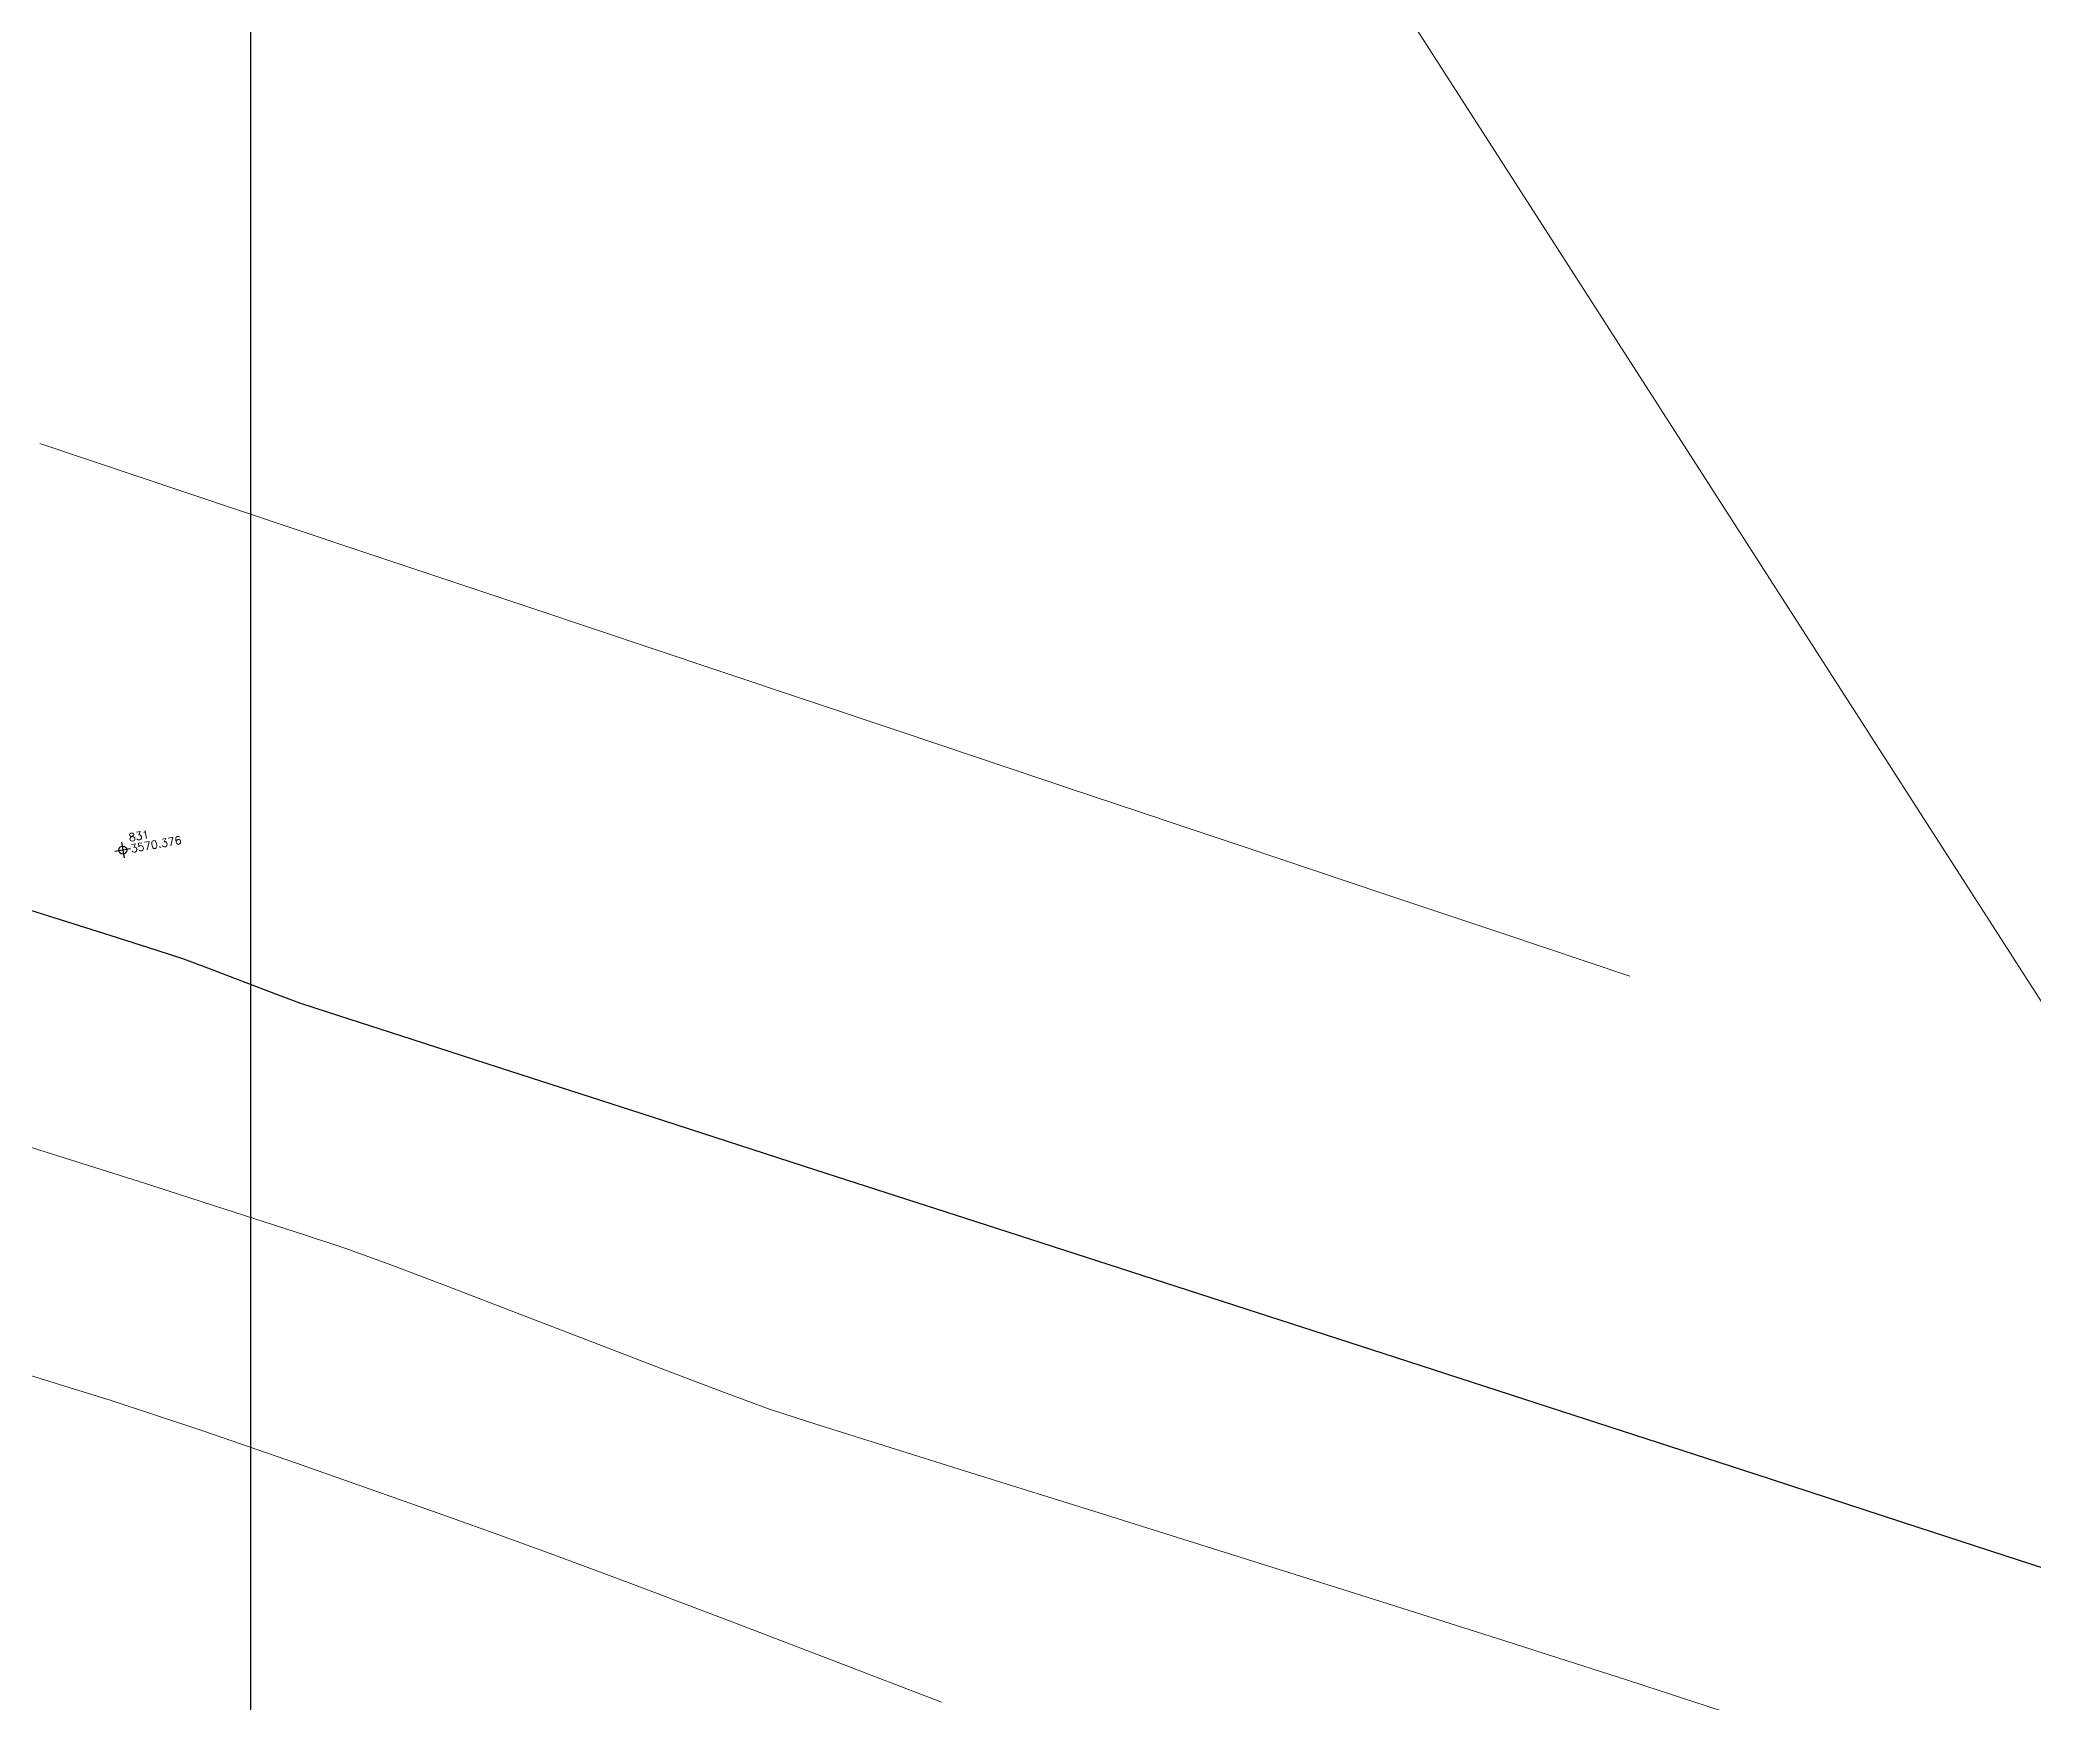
# Model space of a CAD drawing. Header units: millimetres. Extents: x 736950 to 740938, y 8500595 to 8502163.
# Drawn here: x 738197.36 to 738222.28, y 8501357.94 to 8501378.72 of the extents above; entities that cross this region are included whole.
import ezdxf

# ---------------------------------------------------------------- set-up
doc = ezdxf.new("R2010")
doc.units = ezdxf.units.MM
for name, color, linetype, lineweight in [('CONT-MJR', 80, 'Continuous', 30), ('CONT-MNR', 96, 'Continuous', 15), ('pista', 251, 'Continuous', 5), ('saiwite', 5, 'Continuous', 5)]:
    doc.layers.add(name, color=color, linetype=linetype, lineweight=lineweight)
doc.layers.add('Cuadricula Coordenadas', color=5, linetype='Continuous')
doc.styles.add('5mm', font='arial.ttf', dxfattribs={"height": 3})

msp = doc.modelspace()

# ---------------------------------------------------------------- hatches: boundary and pattern name
at = {"layer": 'pista'}
h = msp.add_hatch(dxfattribs=at)
h.set_pattern_fill('HONEY', color=256, scale=3, angle=9.94991650582834, style=0)
h.set_pattern_definition([(9.94991650582834, (1479841.21072825, -18.49207214638591), (0.4979252195647159, 0.4170677100899267), [0.375, -0.75]), (129.9499165058283, (1479841.21072825, -18.49207214638591), (-0.6101538418184378, 0.222682034283025), [0.3749999999999999, -0.7499999999999998]), (69.94991650582834, (1479841.21072825, -18.49207214638591), (-0.112228622253722, 0.6397497443729518), [-0.75, 0.375])])
h.paths.add_polyline_path([(737744.7999806425, 8501250.923935566), (737743.4751223363, 8501250.754223157), (737756.465848178, 8501242.026572531), (737763.5739612179, 8501242.006896213), (737770.002546867, 8501243.455222024), (737769.8468594846, 8501244.342704736), (737763.4750639071, 8501242.907173423), (737756.7405500773, 8501242.925815564)])
h.paths.add_polyline_path([(737794.2809870465, 8501256.017245878), (737809.7820272583, 8501263.709828075), (737823.391616501, 8501273.483615467), (737837.0791595323, 8501280.557800073), (737851.5530432165, 8501285.77819753), (737870.8510758049, 8501293.050216693, -0.9976846880626209), (737871.0089264096, 8501292.63424804), (737865.2748787645, 8501289.581801567, 0.7845063948290762), (737866.1540430214, 8501286.121818589), (737883.2588851704, 8501291.348365877), (737897.4188924351, 8501296.516943583), (737903.2981396064, 8501301.44146652, -0.5512150924587264), (737904.1219025984, 8501301.177325813), (737906.855912117, 8501297.98174819, 0.5618964424650519), (737910.2738656431, 8501298.536066804), (737914.22079628, 8501308.558674501), (737925.6412323939, 8501300.72656757, 0.340189525830376), (737928.7023693406, 8501300.894137181), (737936.9171069289, 8501306.117412793, -0.358727273887905), (737938.1716059428, 8501305.962964654), (737943.1732157968, 8501301.051021611, 0.3417074120720416), (737946.0555081918, 8501300.709858142), (737955.8779356404, 8501307.072689936), (737971.8320576148, 8501314.464803053), (737988.5677626224, 8501323.411181662), (738023.1375471824, 8501336.282937778), (738044.4246208373, 8501357.728329657), (738061.4456776979, 8501362.208386911), (738078.9085143938, 8501363.070318012), (738112.0997810266, 8501372.051506756), (738118.6561313582, 8501373.365123207), (738128.3493353954, 8501376.976906104), (738155.2251721952, 8501366.826195797), (738176.6167526407, 8501363.543890122), (738193.8053773039, 8501353.328603027), (738204.7313956148, 8501340.877429372), (738207.705198212, 8501335.751671141), (738214.35685511, 8501331.742925933), (738229.9282901662, 8501313.374534177), (738233.5603594936, 8501308.186787868), (738234.53883727, 8501308.358438132), (738230.6417003467, 8501313.924784988), (738214.9478837823, 8501332.43754055), (738208.3676942562, 8501336.403214611), (738205.4657963786, 8501341.405035153), (738194.387784551, 8501354.029418997), (738176.9261677533, 8501364.406946706), (738155.4549153853, 8501367.70147717), (738128.3514754312, 8501377.93815071), (738118.4090486554, 8501374.233504975), (738111.8936108743, 8501372.928085677), (738078.7671659255, 8501363.964436961), (738061.3074614278, 8501363.102660457), (738043.958527311, 8501358.536303693), (738022.6381405202, 8501337.057350922), (737988.196920163, 8501324.233464561), (737971.4304040315, 8501315.270615296), (737955.4419368334, 8501307.862588815), (737945.5806043665, 8501301.47455489, -0.3391433520832071), (737943.8038299843, 8501301.693147572), (737938.8116631231, 8501306.59581691, 0.3560082385246841), (737936.4342009705, 8501306.876887502), (737928.158540546, 8501301.61487459, -0.3502196171718997), (737926.1502499409, 8501301.468794718), (737914.5128481541, 8501309.44969617, 0.4302069892023044), (737913.4330382891, 8501309.014522241), (737909.4507249827, 8501298.90206584, -0.5704007069138802), (737907.5397775185, 8501298.566836312), (737904.9064502402, 8501301.644734057, 0.4931454261128044), (737902.7202336333, 8501302.131411942), (737896.9620044216, 8501297.308254998), (737882.9728831241, 8501292.20205278), (737866.0373022418, 8501287.027224885, -0.7384715771871906), (737865.6977918843, 8501288.787355538), (737871.5108758068, 8501291.881875956, 0.9119586051647783), (737870.5337161538, 8501293.892406015), (737851.2416702455, 8501286.62264278), (737836.7183275839, 8501281.384406622), (737822.9200107896, 8501274.252970394), (737809.3164408724, 8501264.483505804), (737793.8201376351, 8501256.79327439), (737778.9884914039, 8501246.402265295), (737769.846859484, 8501244.34270474), (737770.0025468671, 8501243.455222024), (737779.3594973255, 8501245.563292695)])
h.paths.add_polyline_path([(738260.5182952256, 8501271.251537092), (738234.538837269, 8501308.358438132), (738233.56035949, 8501308.186787868), (738259.6897886079, 8501270.86568047), (738269.3749442189, 8501234.589470252), (738274.5057655985, 8501215.583008338), (738279.7983711922, 8501189.602392923), (738280.7089290785, 8501189.641305126), (738275.382018582, 8501215.790318219), (738270.2441657205, 8501234.822827347)])

# ---------------------------------------------------------------- linework, layer by layer
at = {"linetype": 'Continuous', "extrusion": (-0.172787269436437, 0.9849591664230046, 0), "elevation": 8245949.631062787}
msp.add_lwpolyline([(-2196023.644162655, 0), (-2196023.444162655, 0)], dxfattribs=at)
at = {"linetype": 'Continuous', "extrusion": (0.9849591664230046, 0.172787269436437, 0), "elevation": 2196023.544162654}
msp.add_lwpolyline([(8245949.731062786, 0), (8245949.531062788, 0)], dxfattribs=at)
at = {"linetype": 'Continuous'}
msp.add_circle((738198.3988420065, 8501368.586791677), 0.05, dxfattribs=at)
at = {"layer": 'CONT-MJR', "elevation": 3570}
for points in [[(738196.9145121496, 8501367.941550884), (738197.551562277, 8501367.739833334)], [(738197.551562277, 8501367.739833334), (738198.238503206, 8501367.522435842)], [(738198.238503206, 8501367.522435842), (738198.8240426414, 8501367.336016899)], [(738198.8240426414, 8501367.336016899), (738199.1568882891, 8501367.22723499)], [(738199.1568882891, 8501367.22723499), (738199.4567795824, 8501367.115904624)], [(738199.8824192547, 8501366.952534089), (738200.3080109546, 8501366.789014611)], [(738200.9639374671, 8501366.561031688), (738201.8718716982, 8501366.267160043)], [(738201.8718716982, 8501366.267160043), (738203.2465707223, 8501365.822853638)], [(738205.0030442402, 8501365.25534362), (738207.0563019515, 8501364.591861146)], [(738207.0563019515, 8501364.591861146), (738209.3213535572, 8501363.859637363)], [(738211.7132087571, 8501363.085903423), (738214.1468772519, 8501362.297890475)], [(738214.1468772519, 8501362.297890475), (738216.5373687412, 8501361.522829676)], [(738216.5373687412, 8501361.522829676), (738218.7996929265, 8501360.78795217)], [(738218.7996929265, 8501360.78795217), (738220.8488595069, 8501360.120489111)]]:
    msp.add_lwpolyline(points, dxfattribs=at)
at = {"layer": 'CONT-MJR', "extrusion": (-0.3583350155876295, -0.9335930679925881, 0), "elevation": -8201340.121720591}
msp.add_lwpolyline([(-2357159.622348533, 3570), (-2357159.166432902, 3570)], dxfattribs=at)
at = {"layer": 'CONT-MJR', "extrusion": (0.3494016134695292, 0.9369730585800693, 0), "elevation": 8223480.021096783}
msp.add_lwpolyline([(2278717.472336204, 3570.000000000013), (2278717.152425859, 3570.000000000013)], dxfattribs=at)
at = {"layer": 'CONT-MJR', "extrusion": (-0.310166222744941, -0.9506823414096507, 0), "elevation": -8311064.072034474}
msp.add_lwpolyline([(-1935042.508234725, 3570.000000000002), (-1935042.133578414, 3570.000000000002)], dxfattribs=at)
at = {"layer": 'CONT-MJR', "extrusion": (0.3074471411814541, 0.9515651608688452, 0), "elevation": 8316562.014597672}
msp.add_lwpolyline([(1911272.1272971, 3570.000000000013), (1911270.281418762, 3570.000000000013)], dxfattribs=at)
at = {"layer": 'CONT-MJR', "extrusion": (-0.3077837117088172, -0.9514563504474305, 0), "elevation": -8315885.436660495}
msp.add_lwpolyline([(-1914207.376545054, 3570.000000000003), (-1914204.86265653, 3570.000000000003)], dxfattribs=at)
at = {"layer": 'CONT-MJR', "extrusion": (-0.3109198232589448, -0.9504361438332544, 0), "elevation": -8309527.426108945}
msp.add_lwpolyline([(-1941609.609235776, 3570), (-1941607.766904033, 3570)], dxfattribs=at)
at = {"layer": 'CONT-MNR', "extrusion": (-0.3170947585344424, -0.9483938602236857, 0), "elevation": -8296729.104334656}
msp.add_lwpolyline([(-1995639.184219451, 3571.000000000003), (-1995637.2480084, 3571.000000000003)], dxfattribs=at)
at = {"layer": 'CONT-MNR', "extrusion": (-0.3173449874883257, -0.9483101596608752, 0), "elevation": -8296202.253438647}
msp.add_lwpolyline([(-1997826.325382617, 3571.00000000001), (-1997824.1353812, 3571.00000000001)], dxfattribs=at)
at = {"layer": 'CONT-MNR'}
for points, elevation in [([(738201.2755204107, 8501372.358783731), (738203.5106749721, 8501371.610369533)], 3571), ([(738203.5106749721, 8501371.610369533), (738205.8220275524, 8501370.836122476)], 3571), ([(738205.8220275524, 8501370.836122476), (738208.1274222009, 8501370.06363793)], 3571), ([(738212.3917139025, 8501368.634337844), (738214.1862990552, 8501368.03271304)], 3571), ([(738215.646302476, 8501367.543232221), (738216.6895682145, 8501367.193490755)], 3571), ([(738197.3627769003, 8501364.837852698), (738198.669623961, 8501364.421663519)], 3569), ([(738198.669623961, 8501364.421663519), (738199.8051309856, 8501364.058204992)], 3569), ([(738200.6720089626, 8501363.777955303), (738201.1729688813, 8501363.611392641)], 3569), ([(738201.7169047233, 8501363.412972858), (738202.4755289546, 8501363.125792088)], 3569), ([(738204.2932494413, 8501362.426880404), (738205.1805491244, 8501362.086015891)], 3569), ([(738205.1805491244, 8501362.086015891), (738205.9389440519, 8501361.798123201)], 3569), ([(738197.2038121878, 8501362.031354744), (738198.2525400745, 8501361.706982467)], 3568), ([(738206.9561997466, 8501361.443785658), (738207.845550346, 8501361.163045593)], 3569), ([(738209.0663523051, 8501360.781050049), (738210.5343701912, 8501360.322433742)], 3569), ([(738210.5343701912, 8501360.322433742), (738212.1653685732, 8501359.811831376)], 3569), ([(738204.7806584236, 8501359.405748101), (738205.9682912931, 8501358.95484846)], 3568), ([(738213.8751120188, 8501359.273877664), (738215.5793650969, 8501358.733207311)], 3569), ([(738205.9682912931, 8501358.95484846), (738207.2854526689, 8501358.45189821)], 3568)]:
    msp.add_lwpolyline(points, dxfattribs=dict(at, elevation=elevation))
at = {"layer": 'CONT-MNR', "extrusion": (0.3177795234684121, 0.9481646346833388, 0), "elevation": 8295285.867649876}
msp.add_lwpolyline([(2001618.488193944, 3571.000000000013), (2001616.149696298, 3571.000000000013)], dxfattribs=at)
at = {"layer": 'CONT-MNR', "extrusion": (-0.3178266070019461, -0.9481488532301405, 0), "elevation": -8295186.461239334}
msp.add_lwpolyline([(-2002028.074235788, 3571), (-2002025.915280548, 3571)], dxfattribs=at)
at = {"layer": 'CONT-MNR', "extrusion": (-0.3178713971118712, -0.9481338380725303, 0), "elevation": -8295091.876490022}
msp.add_lwpolyline([(-2002415.884145383, 3571.000000000004), (-2002414.344274784, 3571.000000000004)], dxfattribs=at)
at = {"layer": 'CONT-MNR', "extrusion": (0.317715631956207, 0.9481860456738793, 0), "elevation": 8295420.724064431}
msp.add_lwpolyline([(2001050.486639533, 3571.000000000002), (2001049.912520026, 3571.000000000002)], dxfattribs=at)
at = {"layer": 'CONT-MNR', "extrusion": (-0.302617572582097, -0.9531120630673602, 0), "elevation": -8326144.873504159}
msp.add_lwpolyline([(-1869079.028309376, 3569.00000000001), (-1869077.579478602, 3569.00000000001)], dxfattribs=at)
at = {"layer": 'CONT-MNR', "extrusion": (0.3076107880551763, 0.9515122716350396, 0), "elevation": 8316230.450817631}
msp.add_lwpolyline([(1912705.12398766, 3569.000000000002), (1912704.212934799, 3569.000000000002)], dxfattribs=at)
at = {"layer": 'CONT-MNR', "extrusion": (-0.3426961694960384, -0.9394462919255908, 0), "elevation": -8239553.23532788}
msp.add_lwpolyline([(-2219884.390476529, 3569), (-2219883.811480319, 3569)], dxfattribs=at)
at = {"layer": 'CONT-MNR', "extrusion": (-0.3582415020162583, -0.9336289553313646, 0), "elevation": -8201573.537651464}
msp.add_lwpolyline([(-2356333.889318265, 3569), (-2356332.938818251, 3569)], dxfattribs=at)
at = {"layer": 'CONT-MNR', "extrusion": (-0.3594972480738858, -0.9331461453745084, 0), "elevation": -8198395.991014627}
msp.add_lwpolyline([(-2367364.903554147, 3569), (-2367363.906597607, 3569)], dxfattribs=at)
at = {"layer": 'CONT-MNR', "extrusion": (-0.3144692733198806, -0.9492676525288672, 0), "elevation": -8302208.338928333}
msp.add_lwpolyline([(-1972669.315934609, 3568), (-1972668.107489859, 3568)], dxfattribs=at)
at = {"layer": 'CONT-MNR', "extrusion": (-0.3445144066588511, -0.9387810307012492, 0), "elevation": -8235239.772253684}
msp.add_lwpolyline([(-2235827.883440959, 3569.000000000004), (-2235827.304400833, 3569.000000000004)], dxfattribs=at)
at = {"layer": 'CONT-MNR', "extrusion": (0.310735682387365, 0.9504963627974905, 0), "elevation": 8309900.373422923}
msp.add_lwpolyline([(1940013.820929816, 3569.000000000003), (1940013.322596706, 3569.000000000003)], dxfattribs=at)
at = {"layer": 'CONT-MNR', "extrusion": (-0.325739303829762, -0.9454596268167679, 0), "elevation": -8278154.466164151}
msp.add_lwpolyline([(-2071289.791314895, 3568), (-2071288.568223626, 3568)], dxfattribs=at)
at = {"layer": 'CONT-MNR', "extrusion": (-0.2986274649311943, -0.9543697591545786, 0), "elevation": -8333891.143170928}
msp.add_lwpolyline([(-1834216.688820909, 3569), (-1834215.409650079, 3569)], dxfattribs=at)
at = {"layer": 'CONT-MNR', "extrusion": (-0.332519159224633, -0.9430965002313089, 0), "elevation": -8263069.567163807}
msp.add_lwpolyline([(-2130671.027338264, 3568), (-2130669.885922088, 3568)], dxfattribs=at)
at = {"layer": 'CONT-MNR', "extrusion": (-0.3357420788369935, -0.9419539566763411, 0), "elevation": -8255735.556979433}
msp.add_lwpolyline([(-2158912.515084759, 3568.00000000001), (-2158911.551784952, 3568.00000000001)], dxfattribs=at)
at = {"layer": 'CONT-MNR', "extrusion": (0.3340254136818563, 0.9425640683872183, 0), "elevation": 8259655.089833751}
msp.add_lwpolyline([(2143867.17689981, 3568.000000000004), (2143866.488205182, 3568.000000000004)], dxfattribs=at)
at = {"layer": 'CONT-MNR', "extrusion": (-0.3417394401384507, -0.9397947409162589, 0), "elevation": -8241806.558988222}
msp.add_lwpolyline([(-2211490.530498472, 3568.000000000002), (-2211489.857721345, 3568.000000000002)], dxfattribs=at)
at = {"layer": 'CONT-MNR', "extrusion": (-0.3512402419509797, -0.9362853691232269, 0), "elevation": -8218985.655027913}
msp.add_lwpolyline([(-2294850.223659717, 3568), (-2294849.199039896, 3568)], dxfattribs=at)
at = {"layer": 'CONT-MNR', "extrusion": (-0.3001341702045983, -0.9538969964705818, 0), "elevation": -8330984.286109493}
msp.add_lwpolyline([(-1847370.205431601, 3569), (-1847368.413054173, 3569)], dxfattribs=at)
at = {"layer": 'CONT-MNR', "extrusion": (-0.305900725810084, -0.9520634148778452, 0), "elevation": -8319653.308171049}
msp.add_lwpolyline([(-1897743.761453655, 3569.00000000001), (-1897742.065634603, 3569.00000000001)], dxfattribs=at)
at = {"layer": 'CONT-MNR', "extrusion": (-0.3575349286413172, -0.9338997669993544, 0), "elevation": -8203351.566532559}
msp.add_lwpolyline([(-2350120.975572213, 3568.000000000013), (-2350119.532245945, 3568.000000000013)], dxfattribs=at)
at = {"layer": 'CONT-MNR', "extrusion": (0.3114808401949011, 0.9502524328784844, 0), "elevation": 8308376.837857305}
msp.add_lwpolyline([(1946517.514947321, 3569.000000000003), (1946515.998964834, 3569.000000000003)], dxfattribs=at)
at = {"layer": 'Cuadricula Coordenadas', "color": 8}
msp.add_line((738200, 8500595.507225098), (738200, 8502130.641312934), dxfattribs=at)
at = {"layer": 'saiwite'}
msp.add_line((738198.9817577752, 8501403.13131973), (738227.0209752459, 8501359.462088788), dxfattribs=at)

# ---------------------------------------------------------------- texts
at = {"color": 2, "insert": (738198.464508342, 8501368.791212644), "char_height": 0.1, "width": 0.3666666666666667, "attachment_point": 1, "rotation": 9.94991650582834, "style": '5mm'}
msp.add_mtext('\\Ftxt.shx;\\W1.0000000000;\\T1.0000000000;\\o\\l831', dxfattribs=at)
at = {"color": 1, "insert": (738198.4886985598, 8501368.653318362), "char_height": 0.1, "width": 0.8166666666666667, "attachment_point": 1, "rotation": 9.94991650582834, "style": '5mm'}
msp.add_mtext('\\Ftxt.shx;\\W1.0000000000;\\T1.0000000000;\\o\\l3570.376', dxfattribs=at)

doc.saveas('drawing.dxf')
